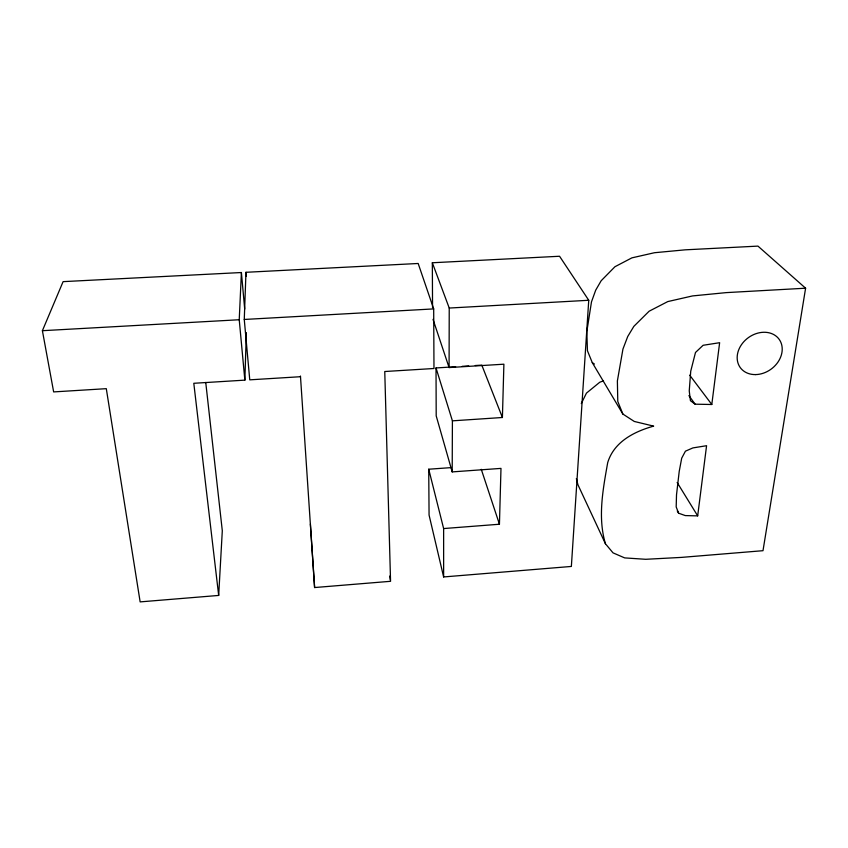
<?xml version="1.0" encoding="UTF-8"?>
<svg xmlns="http://www.w3.org/2000/svg" width="848" height="848" viewBox="0 0 848 848"><rect width="100%" height="100%" fill="white"/><g stroke="black" fill="none" stroke-linecap="round" stroke-linejoin="round"><path stroke-width="1.27" d="M455.641 366.739L436.02 367.947L452.408 420.841L502.408 417.502L503.892 364.195L449.09 367.566L449.228 308.047L432.332 262.763L559.563 256.255L588.745 300.277L571.361 566.443L443.631 576.947L429.067 515.043L428.728 469.22L451.083 467.619M428.728 469.22L443.631 528.558L499.44 524.234L500.988 468.393L452.196 471.901L452.408 420.841M244.701 309.085L241.404 272.526L63.102 281.642L42.4 330.699L53.647 391.914L106.297 388.67L140.143 601.889L218.678 595.434L193.8 383.285L244.86 380.137L246.344 332.628M300.468 376.713L249.757 379.84L244.266 319.463L245.973 272.293L418.17 263.484L433.688 308.905L433.975 368.498L384.759 371.519L390.557 581.304L314.608 587.547L300.457 376.024M244.86 380.137L239.231 319.738L241.404 272.526M218.678 595.434L222.303 530.753L205.746 382.469M697.681 515.881L706.575 445.709L692.89 447.914L685.428 451.178L681.707 458.164L679.216 471.424L676.513 494.84L676.185 506.913L678.612 513.199L685.279 515.584L697.681 515.881L677.149 482.491M711.801 404.496L719.634 342.698L703.109 345.284L695.487 352.482L690.738 371.191L689.244 390.917L690.431 400.691L695.127 404.189L711.801 404.496L689.71 375.187M605.451 543.78C597.533 517.439 603.023 489.137 607.698 462.637C613.984 441.819 634.145 431.59 653.66 426.12L634.283 421.456L622.856 414.047L592.286 362.647L587.452 350.775L586.816 331.621L591.491 301.846L595.699 290.175L601.158 280.752L614.938 266.738L631.877 257.866L654.476 252.725L685.205 249.831L757.964 246.111L805.6 288.203L762.999 550.691L681.389 557.401L645.71 559.298L624.669 557.899L613.03 552.864L605.451 543.78L577.986 484.865L576.354 478.601M581.293 403.563L586.456 393.112L599.769 382.236L603.479 380.816M462.181 366.336L468.721 365.933M475.262 365.53L481.802 365.128L502.408 417.502M42.4 330.699L239.231 319.738M244.266 319.463L433.688 308.905M449.228 308.047L588.745 300.277M805.6 288.203L726.174 292.624L692.562 295.92L667.779 301.581L649.123 311.216L633.848 326.363L627.732 336.508L622.951 349.047L617.376 380.953L617.779 401.422L622.856 414.047M592.286 362.647L594.406 364.046M688.905 395.613L695.127 404.189M677.266 510.931L678.612 513.199M433.021 319.367L449.09 367.566M481.272 469.304L499.44 524.234M452.196 471.901L436.201 415.87L436.02 367.947M389.688 576.099L390.334 580M245.973 272.293L246.323 276.204M310.389 524.053L314.608 587.547M432.332 262.763L432.554 307.58M443.631 528.558L443.631 576.947M755.557 374.593A24.051 19.43 -36.4 0 0 780.934 342.507A24.051 19.43 -36.4 0 0 742.572 343.186A24.051 19.43 -36.4 0 0 755.557 374.593"/></g></svg>
